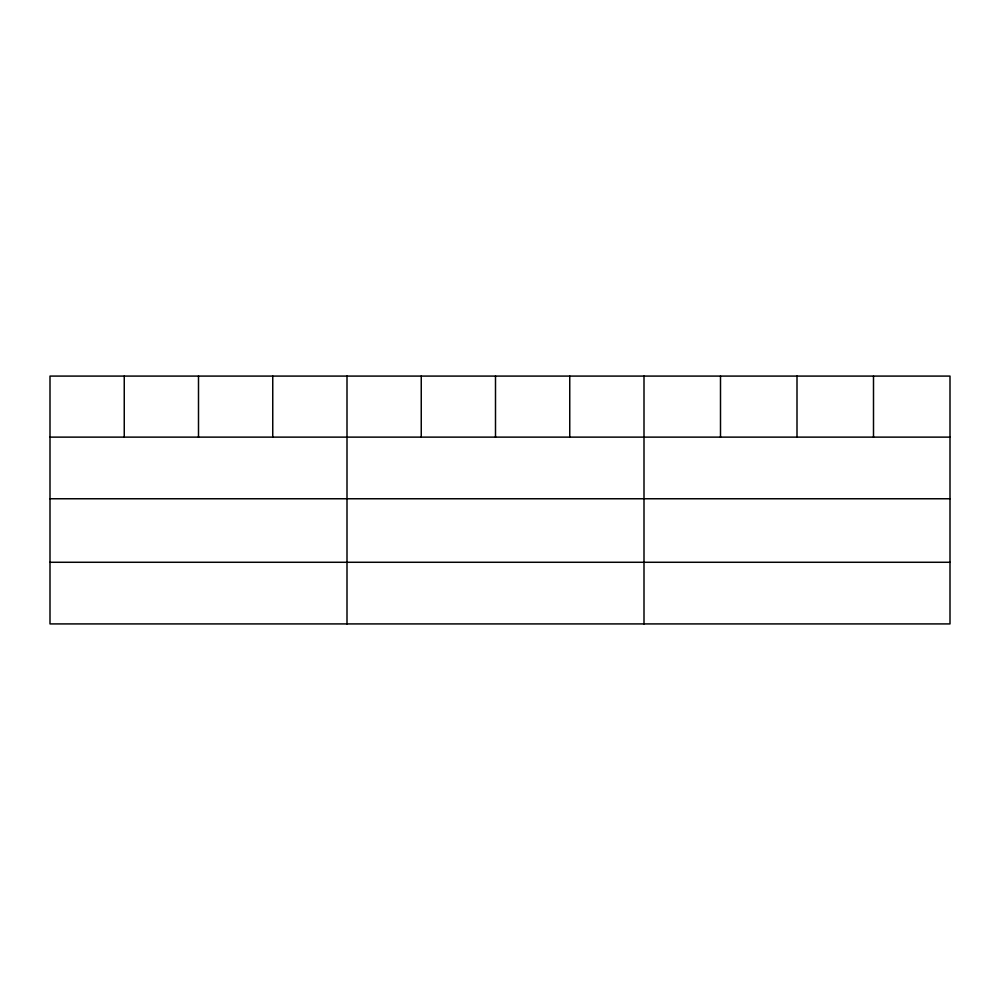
<?xml version="1.0" encoding="UTF-8"?>
<svg xmlns="http://www.w3.org/2000/svg" width="1000" height="1000" viewBox="0 0 1000 1000"><rect width="100%" height="100%" fill="white"/><g stroke="black" fill="none" stroke-linecap="round" stroke-linejoin="round"><path stroke-width="1.5" d="M950 498.762L950 376.087L50 376.087L50 623.913L950 623.913L950 498.762L50 498.762M50 437.125L950 437.125M50 562.275L950 562.275M873.5 376.087L873.5 437.125M797 376.087L797 437.125M720.5 376.087L720.5 437.125M644 376.087L644 623.913M569.75 376.087L569.75 437.125M495.5 376.087L495.5 437.125M421.25 376.087L421.25 437.125M347 376.087L347 623.913M272.75 376.087L272.75 437.125M198.5 376.087L198.5 437.125M124.25 376.087L124.25 437.125"/></g></svg>
